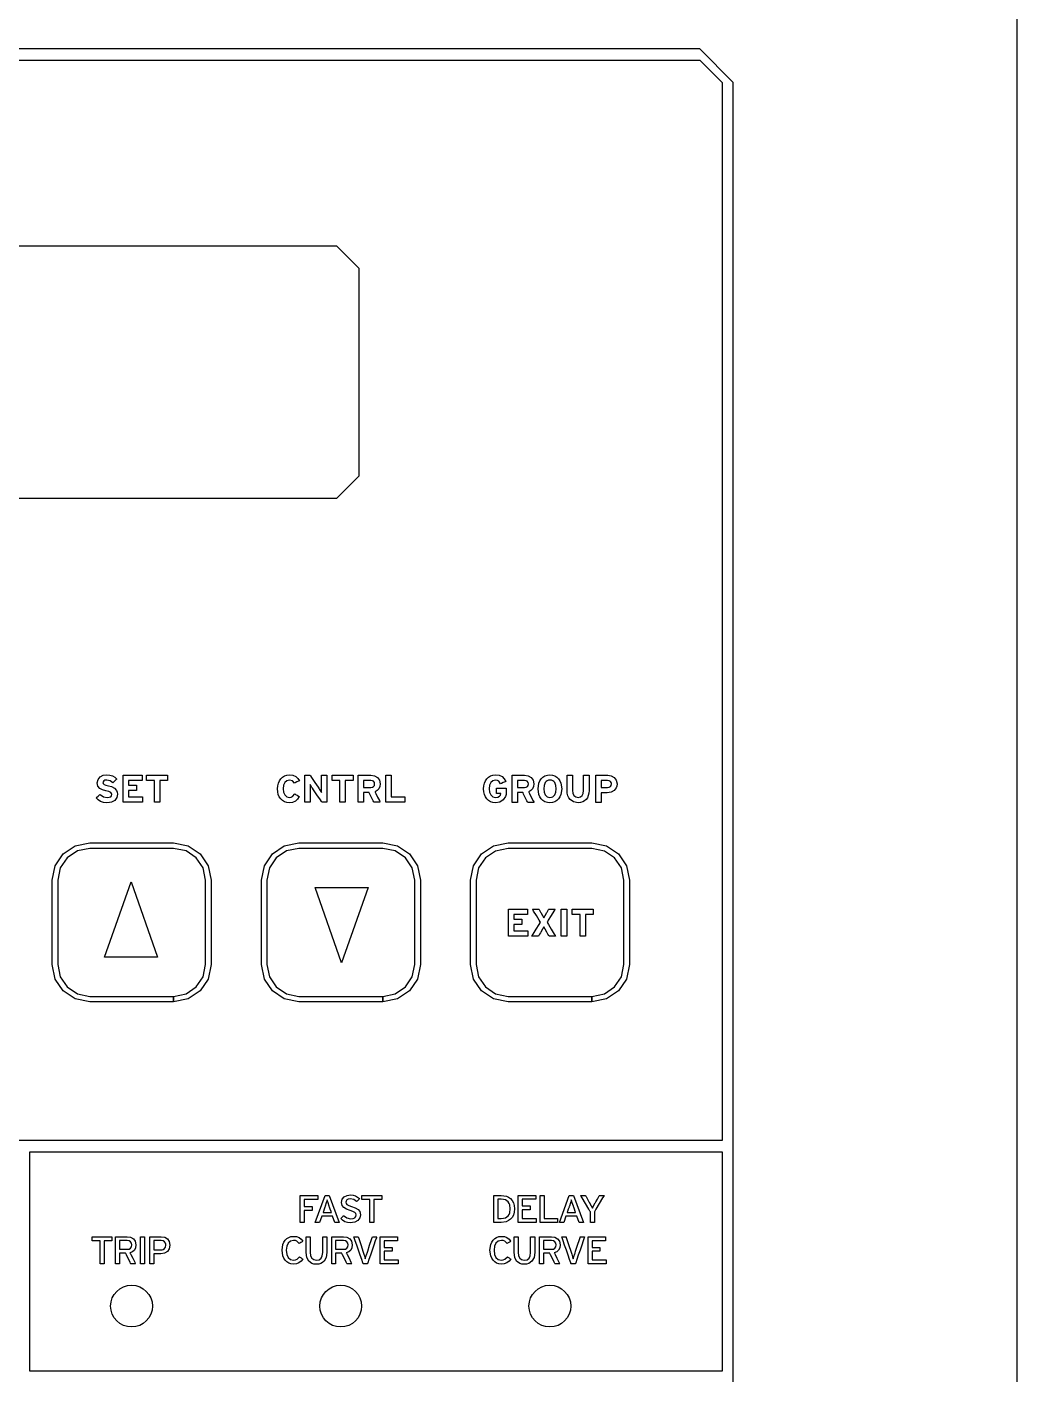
# Model space of a CAD drawing. Extents: x 0.4 to 9, y 0.3 to 17.6.
# Drawn here: x 5.424 to 8.974, y 9.744 to 14.574 of the extents above; entities that cross this region are included whole.
import ezdxf

# ---------------------------------------------------------------- set-up
doc = ezdxf.new("R2010")
doc.units = 0
doc.header["$MEASUREMENT"] = 0
doc.layers.get('0').update_dxf_attribs({"linetype": 'CONTINUOUS'})

msp = doc.modelspace()

# ---------------------------------------------------------------- linework, layer by layer
at = {"color": 7}
for points in [[(8.9742, 9.0526), (8.9742, 12.1462), (8.9742, 14.8448), (8.9742, 16.7536), (8.9742, 17.2884), (8.9742, 17.4776), (8.8494, 17.6025), (8.8494, 17.6025), (8.4905, 17.6025), (7.5442, 17.6025), (4.6728, 17.6025), (1.8014, 17.6025), (0.8552, 17.6025), (0.4962, 17.6025), (0.3713, 17.4776), (0.3713, 17.4776)], [(7.8362, 14.4957), (7.5634, 14.4957), (6.8441, 14.4957), (4.6613, 14.4957), (2.4785, 14.4957), (1.7592, 14.4957), (1.4864, 14.4957), (1.3663, 14.3756), (1.3663, 14.2489), (1.3663, 13.8906), (1.3663, 12.6119), (1.3663, 10.804), (1.3663, 8.7315)], [(7.9563, 8.7315), (7.9563, 10.804), (7.9563, 12.6119), (7.9563, 13.8906), (7.9563, 14.2489), (7.9563, 14.3756), (7.8362, 14.4957)], [(4.6613, 14.4557), (5.8271, 14.4557), (6.8441, 14.4557), (7.5634, 14.4557), (7.7649, 14.4557), (7.8362, 14.4557), (7.9163, 14.3756), (7.9163, 14.2126), (7.9163, 13.7828), (7.9163, 12.4784), (7.9163, 11.174), (7.9163, 10.7442), (7.9163, 10.5811), (7.8432, 10.5811), (7.6365, 10.5811), (6.8991, 10.5811), (5.8565, 10.5811), (4.6613, 10.5811)], [(5.3514, 13.7889), (5.9499, 13.7889), (6.3732, 13.7889), (6.4918, 13.7889), (6.5338, 13.7889), (6.6138, 13.7088), (6.6138, 13.5924), (6.6138, 13.3364), (6.6138, 13.0803), (6.6138, 12.9639), (6.5338, 12.8838), (6.4918, 12.8838), (6.3732, 12.8838), (5.9499, 12.8838), (5.3514, 12.8838)], [(5.7102, 11.7923), (5.6985, 11.7936), (5.688, 11.7971), (5.6792, 11.8026), (5.6725, 11.81), (5.6747, 11.8119), (5.6795, 11.8162), (5.6843, 11.8205), (5.6864, 11.8225), (5.6979, 11.814), (5.7114, 11.8113), (5.7189, 11.812), (5.7242, 11.8139), (5.7273, 11.8172), (5.7283, 11.8218), (5.7275, 11.826), (5.7243, 11.8293), (5.7177, 11.8322), (5.7066, 11.8351), (5.6943, 11.8386), (5.6847, 11.8439), (5.6785, 11.8521), (5.6763, 11.8642), (5.679, 11.8761), (5.6864, 11.8851), (5.6974, 11.8907), (5.7109, 11.8927), (5.7215, 11.8917), (5.7309, 11.8886), (5.739, 11.8838), (5.7463, 11.8774), (5.7441, 11.8753), (5.7393, 11.8705), (5.7344, 11.8657), (5.7322, 11.8635), (5.7223, 11.871), (5.7102, 11.8737), (5.7036, 11.873), (5.6993, 11.871), (5.6963, 11.8649), (5.6972, 11.861), (5.7003, 11.8581), (5.7064, 11.8557), (5.7159, 11.8534), (5.7275, 11.8501), (5.7379, 11.8449), (5.7454, 11.8364), (5.7476, 11.8305), (5.7483, 11.8232), (5.7461, 11.8106), (5.7392, 11.8009), (5.7274, 11.7946), (5.7195, 11.7929), (5.7102, 11.7923)], [(6.3828, 11.8629), (6.3759, 11.8705), (6.3651, 11.8734), (6.3554, 11.8711), (6.3481, 11.8647), (6.3436, 11.8549), (6.3421, 11.8425), (6.3436, 11.8303), (6.3481, 11.8205), (6.3554, 11.814), (6.3651, 11.8117), (6.3711, 11.8124), (6.376, 11.8146), (6.3841, 11.8239), (6.3867, 11.8224), (6.3923, 11.8191), (6.398, 11.8159), (6.4006, 11.8144), (6.3946, 11.8051), (6.3867, 11.7981), (6.3767, 11.7938), (6.3646, 11.7923), (6.3555, 11.7932), (6.3473, 11.7958), (6.34, 11.8001), (6.3339, 11.8059), (6.3289, 11.8131), (6.3253, 11.8217), (6.323, 11.8315), (6.3222, 11.8425), (6.323, 11.8531), (6.3254, 11.8628), (6.3291, 11.8714), (6.3342, 11.8787), (6.3405, 11.8846), (6.3478, 11.889), (6.3561, 11.8918), (6.3653, 11.8927), (6.3777, 11.8911), (6.3877, 11.8866), (6.3953, 11.8797), (6.4009, 11.871), (6.3981, 11.8697), (6.3918, 11.8669), (6.3856, 11.8641), (6.3828, 11.8629)], [(6.4818, 11.794), (6.4802, 11.7963), (6.4762, 11.8023), (6.4639, 11.8205), (6.4516, 11.8387), (6.4475, 11.8447), (6.446, 11.8469), (6.4392, 11.8578), (6.4393, 11.8538), (6.4394, 11.848), (6.4395, 11.8368), (6.4395, 11.8349), (6.4395, 11.8301), (6.4395, 11.8154), (6.4395, 11.8007), (6.4395, 11.7959), (6.4395, 11.794), (6.4366, 11.794), (6.43, 11.794), (6.4234, 11.794), (6.4204, 11.794), (6.4204, 11.7951), (6.4204, 11.7982), (6.4204, 11.8092), (6.4204, 11.8247), (6.4204, 11.8425), (6.4204, 11.8603), (6.4204, 11.8759), (6.4204, 11.8868), (6.4204, 11.8899), (6.4204, 11.891), (6.4233, 11.891), (6.4296, 11.891), (6.436, 11.891), (6.4389, 11.891), (6.4403, 11.8888), (6.4442, 11.883), (6.4561, 11.8654), (6.4679, 11.8478), (6.4718, 11.842), (6.4733, 11.8398), (6.4802, 11.8286), (6.4802, 11.8328), (6.4801, 11.8387), (6.4799, 11.85), (6.4799, 11.8517), (6.4799, 11.8564), (6.4799, 11.8705), (6.4799, 11.8846), (6.4799, 11.8892), (6.4799, 11.891), (6.4829, 11.891), (6.4895, 11.891), (6.4961, 11.891), (6.4991, 11.891), (6.4991, 11.8899), (6.4991, 11.8868), (6.4991, 11.8759), (6.4991, 11.8603), (6.4991, 11.8425), (6.4991, 11.8247), (6.4991, 11.8092), (6.4991, 11.7982), (6.4991, 11.7951), (6.4991, 11.794), (6.4964, 11.794), (6.4904, 11.794), (6.4845, 11.794), (6.4818, 11.794)], [(6.6683, 11.794), (6.6675, 11.7955), (6.6655, 11.7995), (6.6595, 11.8115), (6.6535, 11.8235), (6.6515, 11.8275), (6.6508, 11.829), (6.6478, 11.829), (6.641, 11.829), (6.6343, 11.829), (6.6313, 11.829), (6.6313, 11.8275), (6.6313, 11.8235), (6.6313, 11.8115), (6.6313, 11.7995), (6.6313, 11.7955), (6.6313, 11.794), (6.6283, 11.794), (6.6216, 11.794), (6.6148, 11.794), (6.6118, 11.794), (6.6118, 11.7951), (6.6118, 11.7982), (6.6118, 11.8092), (6.6118, 11.8247), (6.6118, 11.8425), (6.6118, 11.8603), (6.6118, 11.8759), (6.6118, 11.8868), (6.6118, 11.8899), (6.6118, 11.891), (6.6137, 11.891), (6.6189, 11.891), (6.6344, 11.891), (6.65, 11.891), (6.6551, 11.891), (6.6571, 11.891), (6.67, 11.8891), (6.6807, 11.8833), (6.688, 11.8737), (6.6906, 11.8601), (6.6895, 11.8502), (6.686, 11.8422), (6.6801, 11.8361), (6.672, 11.8317), (6.6728, 11.83), (6.6749, 11.8258), (6.6813, 11.8128), (6.6877, 11.7999), (6.6898, 11.7956), (6.6906, 11.794), (6.6871, 11.794), (6.6795, 11.794), (6.6718, 11.794), (6.6683, 11.794)], [(7.1035, 11.7923), (7.0944, 11.7932), (7.0861, 11.7958), (7.0789, 11.8001), (7.0727, 11.8059), (7.0678, 11.8131), (7.0641, 11.8217), (7.0619, 11.8315), (7.0611, 11.8425), (7.0619, 11.8531), (7.0642, 11.8628), (7.068, 11.8714), (7.0731, 11.8787), (7.0794, 11.8846), (7.0867, 11.889), (7.095, 11.8918), (7.1042, 11.8927), (7.1174, 11.891), (7.1276, 11.8861), (7.1353, 11.8784), (7.1409, 11.8683), (7.1381, 11.8671), (7.1317, 11.8644), (7.1254, 11.8617), (7.1225, 11.8605), (7.1158, 11.8697), (7.1108, 11.8724), (7.104, 11.8734), (7.0943, 11.8711), (7.0871, 11.8647), (7.0826, 11.8549), (7.0811, 11.8425), (7.0826, 11.8301), (7.0871, 11.8202), (7.0943, 11.8137), (7.104, 11.8113), (7.1125, 11.8124), (7.1181, 11.8154), (7.1215, 11.82), (7.1231, 11.8259), (7.1207, 11.8259), (7.1154, 11.8259), (7.1101, 11.8259), (7.1077, 11.8259), (7.1077, 11.8288), (7.1077, 11.8351), (7.1077, 11.8414), (7.1077, 11.8442), (7.1092, 11.8442), (7.1131, 11.8442), (7.1251, 11.8442), (7.137, 11.8442), (7.141, 11.8442), (7.1425, 11.8442), (7.1425, 11.8422), (7.1425, 11.8378), (7.1425, 11.8333), (7.1425, 11.8313), (7.1417, 11.8225), (7.1395, 11.8148), (7.1314, 11.8025), (7.1191, 11.7949), (7.1035, 11.7923)], [(7.2194, 11.7937), (7.2187, 11.7952), (7.2167, 11.7992), (7.2108, 11.8113), (7.2049, 11.8234), (7.2029, 11.8274), (7.2021, 11.829), (7.1991, 11.829), (7.1923, 11.829), (7.1856, 11.829), (7.1825, 11.829), (7.1825, 11.8274), (7.1825, 11.8234), (7.1825, 11.8113), (7.1825, 11.7992), (7.1825, 11.7952), (7.1825, 11.7937), (7.1795, 11.7937), (7.1728, 11.7937), (7.1662, 11.7937), (7.1632, 11.7937), (7.1632, 11.7948), (7.1632, 11.7979), (7.1632, 11.8089), (7.1632, 11.8245), (7.1632, 11.8423), (7.1632, 11.8602), (7.1632, 11.8758), (7.1632, 11.8868), (7.1632, 11.8899), (7.1632, 11.891), (7.1651, 11.891), (7.1702, 11.891), (7.1858, 11.891), (7.2013, 11.891), (7.2065, 11.891), (7.2084, 11.891), (7.2214, 11.8891), (7.232, 11.8833), (7.2392, 11.8737), (7.2418, 11.8601), (7.2406, 11.8502), (7.2371, 11.8422), (7.2313, 11.8361), (7.2232, 11.8317), (7.224, 11.83), (7.2261, 11.8257), (7.2325, 11.8127), (7.2389, 11.7996), (7.241, 11.7953), (7.2418, 11.7937), (7.2383, 11.7937), (7.2306, 11.7937), (7.2229, 11.7937), (7.2194, 11.7937)], [(7.2993, 11.7923), (7.2899, 11.7933), (7.2815, 11.796), (7.2743, 11.8004), (7.2683, 11.8064), (7.2635, 11.8137), (7.26, 11.8222), (7.2571, 11.8425), (7.26, 11.8628), (7.2635, 11.8714), (7.2683, 11.8787), (7.2743, 11.8846), (7.2815, 11.889), (7.2899, 11.8918), (7.2993, 11.8927), (7.3088, 11.8918), (7.3171, 11.889), (7.3244, 11.8846), (7.3304, 11.8787), (7.3352, 11.8714), (7.3387, 11.8628), (7.3415, 11.8425), (7.3387, 11.8222), (7.3352, 11.8137), (7.3304, 11.8064), (7.3244, 11.8004), (7.3171, 11.796), (7.3088, 11.7933), (7.2993, 11.7923)], [(7.4, 11.7923), (7.384, 11.7953), (7.3716, 11.8038), (7.3669, 11.8101), (7.3635, 11.8177), (7.3614, 11.8264), (7.3607, 11.8364), (7.3607, 11.8388), (7.3607, 11.8449), (7.3607, 11.8637), (7.3607, 11.8825), (7.3607, 11.8887), (7.3607, 11.891), (7.3637, 11.891), (7.3704, 11.891), (7.3771, 11.891), (7.3802, 11.891), (7.3802, 11.8887), (7.3802, 11.8825), (7.3802, 11.8639), (7.3802, 11.8452), (7.3802, 11.8391), (7.3802, 11.8368), (7.3815, 11.8262), (7.3854, 11.8182), (7.3917, 11.8131), (7.4, 11.8113), (7.4084, 11.813), (7.4146, 11.818), (7.4186, 11.8259), (7.42, 11.8364), (7.42, 11.8388), (7.42, 11.8449), (7.42, 11.8637), (7.42, 11.8825), (7.42, 11.8887), (7.42, 11.891), (7.4231, 11.891), (7.4298, 11.891), (7.4365, 11.891), (7.4395, 11.891), (7.4395, 11.8887), (7.4395, 11.8825), (7.4395, 11.8639), (7.4395, 11.8452), (7.4395, 11.8391), (7.4395, 11.8368), (7.4388, 11.8268), (7.4368, 11.8179), (7.4335, 11.8103), (7.429, 11.804), (7.4234, 11.799), (7.4166, 11.7953), (7.4088, 11.7931), (7.4, 11.7923)], [(7.5046, 11.8283), (7.5013, 11.8283), (7.4939, 11.8283), (7.4866, 11.8283), (7.4832, 11.8283), (7.4832, 11.8268), (7.4832, 11.8229), (7.4832, 11.811), (7.4832, 11.7991), (7.4832, 11.7952), (7.4832, 11.7937), (7.4802, 11.7937), (7.4735, 11.7937), (7.4668, 11.7937), (7.4638, 11.7937), (7.4638, 11.7948), (7.4638, 11.7979), (7.4638, 11.8089), (7.4638, 11.8245), (7.4638, 11.8423), (7.4638, 11.8602), (7.4638, 11.8758), (7.4638, 11.8868), (7.4638, 11.8899), (7.4638, 11.891), (7.4656, 11.891), (7.4704, 11.891), (7.485, 11.891), (7.4997, 11.891), (7.5045, 11.891), (7.5063, 11.891), (7.5193, 11.8891), (7.5299, 11.8833), (7.5371, 11.8737), (7.5397, 11.8601), (7.539, 11.8524), (7.5371, 11.8457), (7.5297, 11.8358), (7.5186, 11.8301), (7.5046, 11.8283)], [(6.6567, 11.872), (6.6556, 11.872), (6.6528, 11.872), (6.644, 11.872), (6.6353, 11.872), (6.6324, 11.872), (6.6313, 11.872), (6.6313, 11.871), (6.6313, 11.8681), (6.6313, 11.8596), (6.6313, 11.8511), (6.6313, 11.8483), (6.6313, 11.8473), (6.6324, 11.8473), (6.6353, 11.8473), (6.644, 11.8473), (6.6528, 11.8473), (6.6556, 11.8473), (6.6567, 11.8473), (6.6627, 11.848), (6.6671, 11.8504), (6.6697, 11.8543), (6.6706, 11.8598), (6.6697, 11.8654), (6.6669, 11.8692), (6.6626, 11.8713), (6.6567, 11.872)], [(7.2079, 11.872), (7.2068, 11.872), (7.2039, 11.872), (7.1952, 11.872), (7.1865, 11.872), (7.1836, 11.872), (7.1825, 11.872), (7.1825, 11.871), (7.1825, 11.8681), (7.1825, 11.8596), (7.1825, 11.8511), (7.1825, 11.8483), (7.1825, 11.8473), (7.1836, 11.8473), (7.1865, 11.8473), (7.1952, 11.8473), (7.2039, 11.8473), (7.2068, 11.8473), (7.2079, 11.8473), (7.2139, 11.848), (7.2182, 11.8504), (7.2209, 11.8543), (7.2218, 11.8598), (7.2209, 11.8654), (7.2181, 11.8692), (7.2137, 11.8713), (7.2079, 11.872)], [(7.2993, 11.8734), (7.2939, 11.8728), (7.2892, 11.871), (7.2854, 11.8682), (7.2823, 11.8644), (7.2784, 11.8546), (7.2771, 11.8425), (7.2784, 11.8304), (7.2823, 11.8206), (7.2854, 11.8169), (7.2892, 11.814), (7.2939, 11.8123), (7.2993, 11.8117), (7.3048, 11.8123), (7.3094, 11.814), (7.3133, 11.8169), (7.3163, 11.8206), (7.3203, 11.8304), (7.3215, 11.8425), (7.3203, 11.8546), (7.3163, 11.8644), (7.3133, 11.8682), (7.3094, 11.871), (7.3048, 11.8728), (7.2993, 11.8734)], [(7.5056, 11.872), (7.5047, 11.872), (7.5021, 11.872), (7.4944, 11.872), (7.4867, 11.872), (7.4842, 11.872), (7.4832, 11.872), (7.4832, 11.871), (7.4832, 11.8681), (7.4832, 11.8596), (7.4832, 11.8511), (7.4832, 11.8483), (7.4832, 11.8473), (7.4842, 11.8473), (7.4868, 11.8473), (7.4945, 11.8473), (7.5023, 11.8473), (7.5048, 11.8473), (7.5058, 11.8473), (7.5118, 11.848), (7.5162, 11.8504), (7.5188, 11.8543), (7.5197, 11.8598), (7.5195, 11.8628), (7.5187, 11.8653), (7.5159, 11.8691), (7.5115, 11.8713), (7.5056, 11.872)], [(5.6493, 11.0782), (5.5968, 11.0889), (5.554, 11.1176), (5.5252, 11.1602), (5.5145, 11.2125), (5.5145, 11.2125), (5.5145, 11.2255), (5.5145, 11.2597), (5.5145, 11.3634), (5.5145, 11.4671), (5.5145, 11.5013), (5.5145, 11.5143), (5.5252, 11.5665), (5.554, 11.6091), (5.5968, 11.6379), (5.6493, 11.6486), (5.6493, 11.6486), (5.6622, 11.6486), (5.6963, 11.6486), (5.7996, 11.6486), (5.9029, 11.6486), (5.937, 11.6486), (5.9499, 11.6486), (6.0023, 11.6379), (6.0452, 11.6091), (6.074, 11.5665), (6.0847, 11.5143), (6.0847, 11.5143), (6.0847, 11.5013), (6.0847, 11.4671), (6.0847, 11.3634), (6.0847, 11.2597), (6.0847, 11.2255), (6.0847, 11.2125), (6.074, 11.1602), (6.0452, 11.1176), (6.0023, 11.0889), (5.9499, 11.0782), (5.9499, 11.0782), (5.9499, 11.0884), (5.9499, 11.0982), (5.9946, 11.1072), (6.0311, 11.1317), (6.0556, 11.168), (6.0645, 11.2125), (6.0645, 11.2125), (6.0645, 11.2255), (6.0645, 11.2597), (6.0645, 11.3634), (6.0645, 11.4671), (6.0645, 11.5013), (6.0645, 11.5143), (6.0556, 11.5587), (6.0311, 11.5951), (5.9946, 11.6196), (5.9499, 11.6286), (5.9499, 11.6286), (5.937, 11.6286), (5.9029, 11.6286), (5.7996, 11.6286), (5.6963, 11.6286), (5.6622, 11.6286), (5.6493, 11.6286), (5.6046, 11.6196), (5.5681, 11.5951), (5.5435, 11.5587), (5.5345, 11.5143), (5.5345, 11.5143), (5.5345, 11.5013), (5.5345, 11.4671), (5.5345, 11.3634), (5.5345, 11.2597), (5.5345, 11.2255), (5.5345, 11.2125), (5.5435, 11.168), (5.5681, 11.1317), (5.6046, 11.1072), (5.6493, 11.0982), (5.6493, 11.0982), (5.6622, 11.0982), (5.6963, 11.0982), (5.7996, 11.0982), (5.9029, 11.0982), (5.937, 11.0982), (5.9499, 11.0982), (5.9499, 11.0884), (5.9499, 11.0782), (5.937, 11.0782), (5.9029, 11.0782), (5.7996, 11.0782), (5.6963, 11.0782), (5.6622, 11.0782), (5.6493, 11.0782), (5.6493, 11.0782)], [(6.3992, 11.0782), (6.3468, 11.0889), (6.304, 11.1176), (6.2752, 11.1602), (6.2646, 11.2125), (6.2646, 11.2125), (6.2646, 11.2255), (6.2646, 11.2597), (6.2646, 11.3634), (6.2646, 11.4671), (6.2646, 11.5013), (6.2646, 11.5143), (6.2752, 11.5665), (6.304, 11.6091), (6.3468, 11.6379), (6.3992, 11.6486), (6.3992, 11.6486), (6.4121, 11.6486), (6.4462, 11.6486), (6.5496, 11.6486), (6.653, 11.6486), (6.687, 11.6486), (6.7, 11.6486), (6.7524, 11.6379), (6.7951, 11.6091), (6.8239, 11.5665), (6.8346, 11.5143), (6.8346, 11.5143), (6.8346, 11.5013), (6.8346, 11.4671), (6.8346, 11.3634), (6.8346, 11.2597), (6.8346, 11.2255), (6.8346, 11.2125), (6.8239, 11.1602), (6.7951, 11.1176), (6.7524, 11.0889), (6.7, 11.0782), (6.7, 11.0782), (6.7, 11.0884), (6.7, 11.0982), (6.7447, 11.1072), (6.7811, 11.1317), (6.8056, 11.168), (6.8146, 11.2125), (6.8146, 11.2125), (6.8146, 11.2255), (6.8146, 11.2597), (6.8146, 11.3634), (6.8146, 11.4671), (6.8146, 11.5013), (6.8146, 11.5143), (6.8056, 11.5587), (6.7811, 11.5951), (6.7447, 11.6196), (6.7, 11.6286), (6.7, 11.6286), (6.687, 11.6286), (6.653, 11.6286), (6.5496, 11.6286), (6.4462, 11.6286), (6.4121, 11.6286), (6.3992, 11.6286), (6.3545, 11.6196), (6.3181, 11.5951), (6.2936, 11.5587), (6.2846, 11.5143), (6.2846, 11.5143), (6.2846, 11.5013), (6.2846, 11.4671), (6.2846, 11.3634), (6.2846, 11.2597), (6.2846, 11.2255), (6.2846, 11.2125), (6.2936, 11.168), (6.3181, 11.1317), (6.3545, 11.1072), (6.3992, 11.0982), (6.3992, 11.0982), (6.4121, 11.0982), (6.4462, 11.0982), (6.5496, 11.0982), (6.653, 11.0982), (6.687, 11.0982), (6.7, 11.0982), (6.7, 11.0884), (6.7, 11.0782), (6.687, 11.0782), (6.653, 11.0782), (6.5496, 11.0782), (6.4462, 11.0782), (6.4121, 11.0782), (6.3992, 11.0782), (6.3992, 11.0782)], [(7.1493, 11.0782), (7.0968, 11.0889), (7.0541, 11.1176), (7.0253, 11.1602), (7.0146, 11.2125), (7.0146, 11.2125), (7.0146, 11.2255), (7.0146, 11.2597), (7.0146, 11.3634), (7.0146, 11.4671), (7.0146, 11.5013), (7.0146, 11.5143), (7.0253, 11.5665), (7.0541, 11.6091), (7.0968, 11.6377), (7.1493, 11.6482), (7.1493, 11.6482), (7.1622, 11.6482), (7.1962, 11.6482), (7.2996, 11.6482), (7.403, 11.6482), (7.4371, 11.6482), (7.45, 11.6482), (7.5024, 11.6377), (7.5452, 11.6091), (7.574, 11.5665), (7.5846, 11.5143), (7.5846, 11.5143), (7.5846, 11.5013), (7.5846, 11.4671), (7.5846, 11.3634), (7.5846, 11.2597), (7.5846, 11.2255), (7.5846, 11.2125), (7.574, 11.1602), (7.5452, 11.1176), (7.5024, 11.0889), (7.45, 11.0782), (7.45, 11.0782), (7.45, 11.0884), (7.45, 11.0982), (7.4947, 11.1072), (7.5311, 11.1317), (7.5556, 11.168), (7.5646, 11.2125), (7.5646, 11.2125), (7.5646, 11.2255), (7.5646, 11.2597), (7.5646, 11.3634), (7.5646, 11.4671), (7.5646, 11.5013), (7.5646, 11.5143), (7.5556, 11.5587), (7.5311, 11.5949), (7.4947, 11.6193), (7.45, 11.6282), (7.45, 11.6282), (7.4371, 11.6282), (7.403, 11.6282), (7.2996, 11.6282), (7.1962, 11.6282), (7.1622, 11.6282), (7.1493, 11.6282), (7.1045, 11.6193), (7.0681, 11.5949), (7.0436, 11.5587), (7.0346, 11.5143), (7.0346, 11.5143), (7.0346, 11.5013), (7.0346, 11.4671), (7.0346, 11.3634), (7.0346, 11.2597), (7.0346, 11.2255), (7.0346, 11.2125), (7.0436, 11.168), (7.0681, 11.1317), (7.1045, 11.1072), (7.1493, 11.0982), (7.1493, 11.0982), (7.1622, 11.0982), (7.1962, 11.0982), (7.2996, 11.0982), (7.403, 11.0982), (7.4371, 11.0982), (7.45, 11.0982), (7.45, 11.0884), (7.45, 11.0782), (7.4371, 11.0782), (7.403, 11.0782), (7.2996, 11.0782), (7.1962, 11.0782), (7.1622, 11.0782), (7.1493, 11.0782), (7.1493, 11.0782)], [(7.2966, 11.3139), (7.2952, 11.3162), (7.2922, 11.3212), (7.2891, 11.3262), (7.2878, 11.3285), (7.2819, 11.339), (7.2773, 11.3475), (7.2727, 11.339), (7.2667, 11.3285), (7.2654, 11.3262), (7.2623, 11.3212), (7.2593, 11.3162), (7.2579, 11.3139), (7.2543, 11.3139), (7.2463, 11.3139), (7.2383, 11.3139), (7.2347, 11.3139), (7.236, 11.316), (7.2395, 11.3217), (7.2501, 11.3388), (7.2607, 11.3559), (7.2642, 11.3616), (7.2656, 11.3637), (7.2643, 11.3658), (7.261, 11.3711), (7.2509, 11.3875), (7.2408, 11.4038), (7.2375, 11.4092), (7.2362, 11.4112), (7.2398, 11.4112), (7.2478, 11.4112), (7.2557, 11.4112), (7.2593, 11.4112), (7.2604, 11.4092), (7.263, 11.4049), (7.2656, 11.4006), (7.2667, 11.3987), (7.2726, 11.3881), (7.2773, 11.3797), (7.2819, 11.3881), (7.2878, 11.3987), (7.2889, 11.4006), (7.2915, 11.4049), (7.2941, 11.4092), (7.2952, 11.4112), (7.2988, 11.4112), (7.3068, 11.4112), (7.3147, 11.4112), (7.3183, 11.4112), (7.317, 11.4092), (7.3137, 11.4038), (7.3035, 11.3875), (7.2934, 11.3711), (7.2901, 11.3658), (7.2888, 11.3637), (7.2901, 11.3616), (7.2936, 11.3559), (7.3042, 11.3388), (7.3148, 11.3217), (7.3183, 11.316), (7.3196, 11.3139), (7.316, 11.3139), (7.3081, 11.3139), (7.3002, 11.3139), (7.2966, 11.3139)], [(6.5835, 10.2858), (6.5732, 10.2869), (6.5639, 10.2901), (6.5557, 10.2951), (6.5489, 10.3017), (6.5505, 10.3033), (6.5541, 10.3068), (6.5576, 10.3103), (6.5592, 10.3119), (6.5709, 10.3035), (6.5845, 10.3004), (6.5934, 10.3012), (6.5997, 10.3039), (6.6034, 10.3082), (6.6047, 10.3143), (6.6035, 10.3193), (6.5998, 10.3234), (6.593, 10.327), (6.5828, 10.3305), (6.5693, 10.3351), (6.5598, 10.3406), (6.5542, 10.3481), (6.5523, 10.359), (6.5548, 10.3704), (6.5616, 10.3789), (6.5718, 10.3843), (6.5843, 10.3861), (6.5937, 10.3853), (6.602, 10.3827), (6.6162, 10.3729), (6.6146, 10.3713), (6.611, 10.3677), (6.6075, 10.3641), (6.6059, 10.3624), (6.5959, 10.3696), (6.5833, 10.3719), (6.576, 10.3709), (6.5709, 10.3682), (6.568, 10.3643), (6.567, 10.3597), (6.568, 10.3552), (6.5713, 10.3515), (6.5778, 10.3482), (6.5882, 10.3448), (6.6012, 10.34), (6.611, 10.3342), (6.6173, 10.3263), (6.6194, 10.3153), (6.6173, 10.3034), (6.6107, 10.294), (6.5995, 10.288), (6.5835, 10.2858)], [(6.5077, 10.3458), (6.5036, 10.3581), (6.5016, 10.364), (6.5004, 10.3682), (6.4992, 10.364), (6.4974, 10.3581), (6.4933, 10.3458), (6.493, 10.3448), (6.4921, 10.3423), (6.4894, 10.3346), (6.4867, 10.3269), (6.4858, 10.3244), (6.4855, 10.3234), (6.4868, 10.3234), (6.4902, 10.3234), (6.5005, 10.3234), (6.5108, 10.3234), (6.5142, 10.3234), (6.5155, 10.3234), (6.5152, 10.3244), (6.5143, 10.3269), (6.5116, 10.3346), (6.5089, 10.3423), (6.508, 10.3448), (6.5077, 10.3458)], [(7.1247, 10.2875), (7.1235, 10.2875), (7.1205, 10.2875), (7.1114, 10.2875), (7.1022, 10.2875), (7.0992, 10.2875), (7.098, 10.2875), (7.098, 10.2886), (7.098, 10.2916), (7.098, 10.3026), (7.098, 10.3182), (7.098, 10.336), (7.098, 10.3538), (7.098, 10.3693), (7.098, 10.3803), (7.098, 10.3834), (7.098, 10.3845), (7.0992, 10.3845), (7.1022, 10.3845), (7.1114, 10.3845), (7.1205, 10.3845), (7.1235, 10.3845), (7.1247, 10.3845), (7.1431, 10.3817), (7.1511, 10.3781), (7.1581, 10.3731), (7.1639, 10.3664), (7.1683, 10.358), (7.171, 10.3479), (7.172, 10.336), (7.171, 10.324), (7.1682, 10.3139), (7.1637, 10.3056), (7.1579, 10.2989), (7.1508, 10.2938), (7.1428, 10.2902), (7.1247, 10.2875)], [(7.1247, 10.3706), (7.1228, 10.3706), (7.1186, 10.3706), (7.1145, 10.3706), (7.1126, 10.3706), (7.1126, 10.3698), (7.1126, 10.3676), (7.1126, 10.3598), (7.1126, 10.3488), (7.1126, 10.3361), (7.1126, 10.3235), (7.1126, 10.3125), (7.1126, 10.3047), (7.1126, 10.3025), (7.1126, 10.3017), (7.1145, 10.3017), (7.1186, 10.3017), (7.1228, 10.3017), (7.1247, 10.3017), (7.1327, 10.3024), (7.1395, 10.3042), (7.145, 10.3072), (7.1495, 10.3112), (7.1529, 10.3162), (7.1552, 10.322), (7.1571, 10.336), (7.1552, 10.35), (7.1529, 10.3558), (7.1495, 10.3609), (7.145, 10.365), (7.1395, 10.368), (7.1327, 10.3699), (7.1247, 10.3706)], [(7.3834, 10.3458), (7.3792, 10.3581), (7.3773, 10.364), (7.3759, 10.3682), (7.3748, 10.364), (7.373, 10.3581), (7.369, 10.3458), (7.3686, 10.3448), (7.3678, 10.3423), (7.3651, 10.3346), (7.3624, 10.3269), (7.3615, 10.3244), (7.3612, 10.3234), (7.3625, 10.3234), (7.3659, 10.3234), (7.3762, 10.3234), (7.3865, 10.3234), (7.3899, 10.3234), (7.3912, 10.3234), (7.3909, 10.3244), (7.39, 10.3269), (7.3873, 10.3346), (7.3846, 10.3423), (7.3837, 10.3448), (7.3834, 10.3458)], [(7.4588, 10.3258), (7.4588, 10.3241), (7.4588, 10.3198), (7.4588, 10.3066), (7.4588, 10.2935), (7.4588, 10.2891), (7.4588, 10.2875), (7.4566, 10.2875), (7.4515, 10.2875), (7.4465, 10.2875), (7.4443, 10.2875), (7.4443, 10.2891), (7.4443, 10.2935), (7.4443, 10.3066), (7.4443, 10.3198), (7.4443, 10.3241), (7.4443, 10.3258), (7.4428, 10.3283), (7.4388, 10.335), (7.4268, 10.3551), (7.4148, 10.3753), (7.4108, 10.3819), (7.4093, 10.3845), (7.412, 10.3845), (7.4179, 10.3845), (7.4238, 10.3845), (7.4265, 10.3845), (7.4271, 10.3833), (7.4288, 10.3803), (7.434, 10.3711), (7.4392, 10.3619), (7.4409, 10.3588), (7.4415, 10.3577), (7.4472, 10.3473), (7.4515, 10.3387), (7.4559, 10.3472), (7.4615, 10.3577), (7.4622, 10.3588), (7.4639, 10.3619), (7.4692, 10.3711), (7.4744, 10.3803), (7.4762, 10.3833), (7.4768, 10.3845), (7.4794, 10.3845), (7.4852, 10.3845), (7.491, 10.3845), (7.4936, 10.3845), (7.4921, 10.3819), (7.4882, 10.3753), (7.4762, 10.3551), (7.4643, 10.335), (7.4603, 10.3283), (7.4588, 10.3258)], [(5.7934, 10.1786), (5.7943, 10.1769), (5.7965, 10.1724), (5.8033, 10.1588), (5.8102, 10.1452), (5.8124, 10.1407), (5.8133, 10.139), (5.8106, 10.139), (5.8049, 10.139), (5.7991, 10.139), (5.7965, 10.139), (5.7957, 10.1406), (5.7935, 10.145), (5.7869, 10.1583), (5.7803, 10.1716), (5.7781, 10.176), (5.7773, 10.1776), (5.7739, 10.1776), (5.7663, 10.1776), (5.7587, 10.1776), (5.7553, 10.1776), (5.7553, 10.176), (5.7553, 10.1716), (5.7553, 10.1583), (5.7553, 10.145), (5.7553, 10.1406), (5.7553, 10.139), (5.7531, 10.139), (5.7482, 10.139), (5.7433, 10.139), (5.741, 10.139), (5.741, 10.14), (5.741, 10.1431), (5.741, 10.1542), (5.741, 10.1697), (5.741, 10.1876), (5.741, 10.2055), (5.741, 10.2211), (5.741, 10.2321), (5.741, 10.2352), (5.741, 10.2363), (5.7429, 10.2363), (5.7477, 10.2363), (5.7623, 10.2363), (5.7769, 10.2363), (5.7818, 10.2363), (5.7836, 10.2363), (5.7956, 10.2345), (5.8055, 10.2292), (5.8123, 10.2201), (5.8148, 10.2071), (5.8133, 10.1967), (5.8091, 10.1884), (5.8023, 10.1824), (5.7934, 10.1786)], [(5.7836, 10.2224), (5.7824, 10.2224), (5.7792, 10.2224), (5.7694, 10.2224), (5.7597, 10.2224), (5.7565, 10.2224), (5.7553, 10.2224), (5.7553, 10.221), (5.7553, 10.2175), (5.7553, 10.2068), (5.7553, 10.1961), (5.7553, 10.1925), (5.7553, 10.1912), (5.7565, 10.1912), (5.7597, 10.1912), (5.7694, 10.1912), (5.7792, 10.1912), (5.7824, 10.1912), (5.7836, 10.1912), (5.7903, 10.1921), (5.7956, 10.195), (5.799, 10.1999), (5.8002, 10.2068), (5.799, 10.2135), (5.7956, 10.2184), (5.7903, 10.2214), (5.7836, 10.2224)], [(5.9045, 10.1752), (5.9034, 10.1752), (5.9005, 10.1752), (5.8918, 10.1752), (5.883, 10.1752), (5.8801, 10.1752), (5.879, 10.1752), (5.879, 10.1737), (5.879, 10.1696), (5.879, 10.1571), (5.879, 10.1446), (5.879, 10.1405), (5.879, 10.139), (5.8768, 10.139), (5.8719, 10.139), (5.867, 10.139), (5.8648, 10.139), (5.8648, 10.14), (5.8648, 10.1431), (5.8648, 10.1542), (5.8648, 10.1697), (5.8648, 10.1876), (5.8648, 10.2055), (5.8648, 10.2211), (5.8648, 10.2321), (5.8648, 10.2352), (5.8648, 10.2363), (5.8665, 10.2363), (5.8712, 10.2363), (5.8851, 10.2363), (5.8991, 10.2363), (5.9037, 10.2363), (5.9055, 10.2363), (5.9179, 10.2344), (5.9278, 10.2286), (5.9343, 10.2191), (5.9367, 10.2058), (5.9343, 10.1925), (5.9276, 10.183), (5.9174, 10.1772), (5.9045, 10.1752)], [(5.9052, 10.2224), (5.904, 10.2224), (5.9011, 10.2224), (5.8921, 10.2224), (5.8831, 10.2224), (5.8802, 10.2224), (5.879, 10.2224), (5.879, 10.2209), (5.879, 10.2172), (5.879, 10.2119), (5.879, 10.2058), (5.879, 10.1997), (5.879, 10.1943), (5.879, 10.1906), (5.879, 10.1891), (5.8802, 10.1891), (5.8831, 10.1891), (5.8921, 10.1891), (5.9011, 10.1891), (5.904, 10.1891), (5.9052, 10.1891), (5.9091, 10.1894), (5.9125, 10.1903), (5.9177, 10.1936), (5.9207, 10.1989), (5.9218, 10.2058), (5.9215, 10.2096), (5.9206, 10.2129), (5.9173, 10.2181), (5.912, 10.2213), (5.9052, 10.2224)], [(6.3797, 10.1376), (6.3707, 10.1385), (6.3627, 10.1413), (6.3557, 10.1457), (6.3498, 10.1516), (6.345, 10.1589), (6.3416, 10.1675), (6.3387, 10.1878), (6.3416, 10.2079), (6.345, 10.2164), (6.3498, 10.2236), (6.3557, 10.2295), (6.3627, 10.2339), (6.3707, 10.2367), (6.3797, 10.2376), (6.3906, 10.2365), (6.3996, 10.2331), (6.407, 10.2275), (6.4128, 10.2197), (6.4107, 10.2184), (6.4063, 10.2156), (6.4019, 10.2128), (6.3999, 10.2115), (6.3916, 10.2202), (6.3864, 10.2223), (6.3797, 10.223), (6.3685, 10.2206), (6.3603, 10.2136), (6.3553, 10.2025), (6.3536, 10.1878), (6.3553, 10.1729), (6.3603, 10.1617), (6.3685, 10.1546), (6.3797, 10.1522), (6.3866, 10.1529), (6.3923, 10.1552), (6.4011, 10.1644), (6.4029, 10.1631), (6.4071, 10.1603), (6.4112, 10.1575), (6.4131, 10.1562), (6.407, 10.1483), (6.3993, 10.1425), (6.3902, 10.1388), (6.3797, 10.1376)], [(6.4616, 10.1376), (6.4532, 10.1383), (6.4458, 10.1405), (6.4344, 10.1487), (6.4275, 10.1621), (6.4251, 10.18), (6.4251, 10.1824), (6.4251, 10.1888), (6.4251, 10.2081), (6.4251, 10.2275), (6.4251, 10.2339), (6.4251, 10.2363), (6.4274, 10.2363), (6.4324, 10.2363), (6.4374, 10.2363), (6.4397, 10.2363), (6.4397, 10.2339), (6.4397, 10.2275), (6.4397, 10.2083), (6.4397, 10.1891), (6.4397, 10.1827), (6.4397, 10.1803), (6.4411, 10.1682), (6.4454, 10.1594), (6.4523, 10.154), (6.4619, 10.1522), (6.4719, 10.1539), (6.4788, 10.1591), (6.483, 10.1676), (6.4843, 10.1793), (6.4843, 10.1818), (6.4843, 10.1882), (6.4843, 10.2078), (6.4843, 10.2274), (6.4843, 10.2338), (6.4843, 10.2363), (6.4866, 10.2363), (6.4916, 10.2363), (6.4966, 10.2363), (6.4989, 10.2363), (6.4989, 10.2338), (6.4989, 10.2274), (6.4989, 10.208), (6.4989, 10.1885), (6.4989, 10.1821), (6.4989, 10.1796), (6.4965, 10.1616), (6.4893, 10.1485), (6.484, 10.1438), (6.4776, 10.1404), (6.4702, 10.1383), (6.4616, 10.1376)], [(6.5691, 10.1786), (6.5699, 10.1769), (6.5722, 10.1724), (6.579, 10.1588), (6.5858, 10.1452), (6.5881, 10.1407), (6.5889, 10.139), (6.5863, 10.139), (6.5805, 10.139), (6.5748, 10.139), (6.5721, 10.139), (6.5713, 10.1406), (6.5691, 10.145), (6.5625, 10.1583), (6.5558, 10.1716), (6.5536, 10.176), (6.5528, 10.1776), (6.5494, 10.1776), (6.5419, 10.1776), (6.5343, 10.1776), (6.5309, 10.1776), (6.5309, 10.176), (6.5309, 10.1716), (6.5309, 10.1583), (6.5309, 10.145), (6.5309, 10.1406), (6.5309, 10.139), (6.5287, 10.139), (6.5238, 10.139), (6.5189, 10.139), (6.5167, 10.139), (6.5167, 10.14), (6.5167, 10.1431), (6.5167, 10.1542), (6.5167, 10.1697), (6.5167, 10.1876), (6.5167, 10.2055), (6.5167, 10.2211), (6.5167, 10.2321), (6.5167, 10.2352), (6.5167, 10.2363), (6.5185, 10.2363), (6.5233, 10.2363), (6.538, 10.2363), (6.5526, 10.2363), (6.5574, 10.2363), (6.5592, 10.2363), (6.5713, 10.2345), (6.5812, 10.2292), (6.588, 10.2201), (6.5904, 10.2071), (6.589, 10.1967), (6.5847, 10.1884), (6.578, 10.1824), (6.5691, 10.1786)], [(6.5592, 10.2224), (6.558, 10.2224), (6.5548, 10.2224), (6.5451, 10.2224), (6.5354, 10.2224), (6.5321, 10.2224), (6.5309, 10.2224), (6.5309, 10.221), (6.5309, 10.2175), (6.5309, 10.2068), (6.5309, 10.1961), (6.5309, 10.1925), (6.5309, 10.1912), (6.5321, 10.1912), (6.5354, 10.1912), (6.5451, 10.1912), (6.5548, 10.1912), (6.558, 10.1912), (6.5592, 10.1912), (6.5659, 10.1921), (6.5711, 10.195), (6.5745, 10.1999), (6.5757, 10.2068), (6.5745, 10.2135), (6.5712, 10.2184), (6.566, 10.2214), (6.5592, 10.2224)], [(6.6449, 10.139), (6.6425, 10.139), (6.6372, 10.139), (6.632, 10.139), (6.6296, 10.139), (6.6292, 10.14), (6.6282, 10.1431), (6.6243, 10.1542), (6.6189, 10.1697), (6.6127, 10.1876), (6.6065, 10.2055), (6.6011, 10.2211), (6.5973, 10.2321), (6.5962, 10.2352), (6.5959, 10.2363), (6.5983, 10.2363), (6.6037, 10.2363), (6.6092, 10.2363), (6.6116, 10.2363), (6.6125, 10.2336), (6.6148, 10.2266), (6.6218, 10.2052), (6.6288, 10.1839), (6.6311, 10.1769), (6.632, 10.1742), (6.635, 10.1646), (6.6372, 10.1566), (6.6396, 10.1647), (6.6427, 10.1746), (6.6435, 10.1772), (6.6458, 10.1842), (6.6527, 10.2054), (6.6595, 10.2266), (6.6618, 10.2336), (6.6627, 10.2363), (6.6651, 10.2363), (6.6705, 10.2363), (6.6758, 10.2363), (6.6783, 10.2363), (6.6779, 10.2352), (6.6768, 10.2321), (6.673, 10.2211), (6.6677, 10.2055), (6.6616, 10.1876), (6.6554, 10.1697), (6.6501, 10.1542), (6.6463, 10.1431), (6.6452, 10.14), (6.6449, 10.139)], [(7.1252, 10.1376), (7.1162, 10.1385), (7.1082, 10.1413), (7.1012, 10.1457), (7.0953, 10.1516), (7.0905, 10.1589), (7.087, 10.1675), (7.0841, 10.1878), (7.087, 10.2079), (7.0905, 10.2164), (7.0953, 10.2236), (7.1012, 10.2295), (7.1082, 10.2339), (7.1162, 10.2367), (7.1252, 10.2376), (7.1361, 10.2365), (7.1451, 10.2331), (7.1525, 10.2275), (7.1582, 10.2197), (7.1562, 10.2184), (7.1518, 10.2156), (7.1474, 10.2128), (7.1454, 10.2115), (7.1371, 10.2202), (7.1318, 10.2223), (7.1252, 10.223), (7.1139, 10.2206), (7.1058, 10.2136), (7.1008, 10.2025), (7.0991, 10.1878), (7.1008, 10.1729), (7.1058, 10.1617), (7.1139, 10.1546), (7.1252, 10.1522), (7.1321, 10.1529), (7.1378, 10.1552), (7.1465, 10.1644), (7.1484, 10.1631), (7.1526, 10.1603), (7.1567, 10.1575), (7.1586, 10.1562), (7.1525, 10.1483), (7.1448, 10.1425), (7.1356, 10.1388), (7.1252, 10.1376)], [(7.2071, 10.1376), (7.1986, 10.1383), (7.1913, 10.1405), (7.1799, 10.1487), (7.1729, 10.1621), (7.1706, 10.18), (7.1706, 10.1824), (7.1706, 10.1888), (7.1706, 10.2081), (7.1706, 10.2275), (7.1706, 10.2339), (7.1706, 10.2363), (7.1729, 10.2363), (7.1779, 10.2363), (7.1829, 10.2363), (7.1852, 10.2363), (7.1852, 10.2339), (7.1852, 10.2275), (7.1852, 10.2083), (7.1852, 10.1891), (7.1852, 10.1827), (7.1852, 10.1803), (7.1866, 10.1682), (7.1908, 10.1594), (7.1978, 10.154), (7.2074, 10.1522), (7.2174, 10.1539), (7.2244, 10.1591), (7.2286, 10.1676), (7.23, 10.1793), (7.23, 10.1818), (7.23, 10.1882), (7.23, 10.2078), (7.23, 10.2274), (7.23, 10.2338), (7.23, 10.2363), (7.2322, 10.2363), (7.2372, 10.2363), (7.2423, 10.2363), (7.2445, 10.2363), (7.2445, 10.2338), (7.2445, 10.2274), (7.2445, 10.208), (7.2445, 10.1885), (7.2445, 10.1821), (7.2445, 10.1796), (7.2421, 10.1616), (7.2349, 10.1485), (7.2231, 10.1404), (7.2156, 10.1383), (7.2071, 10.1376)], [(7.3146, 10.1786), (7.3154, 10.1769), (7.3177, 10.1724), (7.3245, 10.1588), (7.3313, 10.1452), (7.3335, 10.1407), (7.3344, 10.139), (7.3318, 10.139), (7.326, 10.139), (7.3202, 10.139), (7.3176, 10.139), (7.3168, 10.1406), (7.3146, 10.145), (7.308, 10.1583), (7.3014, 10.1716), (7.2993, 10.176), (7.2984, 10.1776), (7.295, 10.1776), (7.2874, 10.1776), (7.2799, 10.1776), (7.2764, 10.1776), (7.2764, 10.176), (7.2764, 10.1716), (7.2764, 10.1583), (7.2764, 10.145), (7.2764, 10.1406), (7.2764, 10.139), (7.2742, 10.139), (7.2693, 10.139), (7.2644, 10.139), (7.2622, 10.139), (7.2622, 10.14), (7.2622, 10.1431), (7.2622, 10.1542), (7.2622, 10.1697), (7.2622, 10.1876), (7.2622, 10.2055), (7.2622, 10.2211), (7.2622, 10.2321), (7.2622, 10.2352), (7.2622, 10.2363), (7.264, 10.2363), (7.2688, 10.2363), (7.2834, 10.2363), (7.2981, 10.2363), (7.3029, 10.2363), (7.3047, 10.2363), (7.3167, 10.2345), (7.3267, 10.2292), (7.3334, 10.2201), (7.3359, 10.2071), (7.3344, 10.1967), (7.3302, 10.1884), (7.3235, 10.1824), (7.3146, 10.1786)], [(7.3047, 10.2224), (7.3035, 10.2224), (7.3003, 10.2224), (7.2906, 10.2224), (7.2808, 10.2224), (7.2776, 10.2224), (7.2764, 10.2224), (7.2764, 10.221), (7.2764, 10.2175), (7.2764, 10.2068), (7.2764, 10.1961), (7.2764, 10.1925), (7.2764, 10.1912), (7.2776, 10.1912), (7.2808, 10.1912), (7.2906, 10.1912), (7.3003, 10.1912), (7.3035, 10.1912), (7.3047, 10.1912), (7.3115, 10.1921), (7.3167, 10.195), (7.3201, 10.1999), (7.3213, 10.2068), (7.3201, 10.2135), (7.3167, 10.2184), (7.3115, 10.2214), (7.3047, 10.2224)], [(7.3905, 10.139), (7.3881, 10.139), (7.3828, 10.139), (7.3775, 10.139), (7.3751, 10.139), (7.3747, 10.14), (7.3736, 10.1431), (7.3698, 10.1542), (7.3644, 10.1697), (7.3582, 10.1876), (7.352, 10.2055), (7.3466, 10.2211), (7.3428, 10.2321), (7.3417, 10.2352), (7.3413, 10.2363), (7.3438, 10.2363), (7.3492, 10.2363), (7.3546, 10.2363), (7.3571, 10.2363), (7.358, 10.2336), (7.3603, 10.2266), (7.3673, 10.2052), (7.3743, 10.1839), (7.3766, 10.1769), (7.3775, 10.1742), (7.3805, 10.1646), (7.3829, 10.1566), (7.3852, 10.1647), (7.3883, 10.1746), (7.3892, 10.1772), (7.3914, 10.1842), (7.3982, 10.2054), (7.405, 10.2266), (7.4073, 10.2336), (7.4081, 10.2363), (7.4106, 10.2363), (7.4159, 10.2363), (7.4213, 10.2363), (7.4237, 10.2363), (7.4234, 10.2352), (7.4223, 10.2321), (7.4185, 10.2211), (7.4132, 10.2055), (7.4071, 10.1876), (7.401, 10.1697), (7.3957, 10.1542), (7.3919, 10.1431), (7.3909, 10.14), (7.3905, 10.139)]]:
    msp.add_lwpolyline(points, dxfattribs=at)
for points in [[(5.769, 11.794), (5.769, 11.891), (5.8365, 11.891), (5.8365, 11.872), (5.7883, 11.872), (5.7883, 11.8554), (5.8163, 11.8554), (5.8163, 11.8364), (5.7883, 11.8364), (5.7883, 11.813), (5.8385, 11.813), (5.8385, 11.794)], [(5.9004, 11.872), (5.9004, 11.794), (5.8809, 11.794), (5.8809, 11.872), (5.8531, 11.872), (5.8531, 11.891), (5.9282, 11.891), (5.9282, 11.872)], [(6.5652, 11.872), (6.5652, 11.794), (6.5457, 11.794), (6.5457, 11.872), (6.5179, 11.872), (6.5179, 11.891), (6.5932, 11.891), (6.5932, 11.872)], [(6.711, 11.794), (6.711, 11.891), (6.7305, 11.891), (6.7305, 11.813), (6.7791, 11.813), (6.7791, 11.794)], [(5.7972, 11.5085), (5.8921, 11.2383), (5.702, 11.2383), (5.702, 11.2383)], [(6.5521, 11.2183), (6.4572, 11.4885), (6.6471, 11.4885), (6.6471, 11.4885)], [(7.1508, 11.3139), (7.1508, 11.4112), (7.2183, 11.4112), (7.2183, 11.3919), (7.1701, 11.3919), (7.1701, 11.3753), (7.1981, 11.3753), (7.1981, 11.3563), (7.1701, 11.3563), (7.1701, 11.3329), (7.2203, 11.3329), (7.2203, 11.3139)], [(7.34, 11.3139), (7.34, 11.4112), (7.3593, 11.4112), (7.3593, 11.3139)], [(7.4268, 11.3919), (7.4268, 11.3139), (7.4075, 11.3139), (7.4075, 11.3919), (7.3795, 11.3919), (7.3795, 11.4112), (7.4548, 11.4112), (7.4548, 11.3919)], [(5.434, 9.7538), (5.434, 10.5411), (7.9163, 10.5411), (7.9163, 9.7538)], [(6.4185, 10.3702), (6.4185, 10.3448), (6.4465, 10.3448), (6.4465, 10.3305), (6.4185, 10.3305), (6.4185, 10.2875), (6.4039, 10.2875), (6.4039, 10.3845), (6.4667, 10.3845), (6.4667, 10.3702)], [(6.5282, 10.2875), (6.5199, 10.3105), (6.4811, 10.3105), (6.4729, 10.2875), (6.4579, 10.2875), (6.493, 10.3845), (6.5082, 10.3845), (6.5436, 10.2875)], [(6.6676, 10.3702), (6.6676, 10.2875), (6.653, 10.2875), (6.653, 10.3702), (6.6247, 10.3702), (6.6247, 10.3845), (6.6959, 10.3845), (6.6959, 10.3702)], [(7.1855, 10.2875), (7.1855, 10.3845), (7.2481, 10.3845), (7.2481, 10.3706), (7.2001, 10.3706), (7.2001, 10.3465), (7.2279, 10.3465), (7.2279, 10.3322), (7.2001, 10.3322), (7.2001, 10.3017), (7.2501, 10.3017), (7.2501, 10.2875)], [(7.264, 10.2875), (7.264, 10.3845), (7.2786, 10.3845), (7.2786, 10.3017), (7.3269, 10.3017), (7.3269, 10.2875)], [(7.4037, 10.2875), (7.3956, 10.3105), (7.3568, 10.3105), (7.3486, 10.2875), (7.3335, 10.2875), (7.3685, 10.3845), (7.3839, 10.3845), (7.4193, 10.2875)], [(5.7005, 10.222), (5.7005, 10.139), (5.6859, 10.139), (5.6859, 10.222), (5.6576, 10.222), (5.6576, 10.2363), (5.7288, 10.2363), (5.7288, 10.222)], [(5.8312, 10.139), (5.8312, 10.2363), (5.8456, 10.2363), (5.8456, 10.139)], [(6.6905, 10.139), (6.6905, 10.2363), (6.7532, 10.2363), (6.7532, 10.222), (6.7051, 10.222), (6.7051, 10.198), (6.733, 10.198), (6.733, 10.1841), (6.7051, 10.1841), (6.7051, 10.1532), (6.7552, 10.1532), (6.7552, 10.139)], [(7.4361, 10.139), (7.4361, 10.2363), (7.4987, 10.2363), (7.4987, 10.222), (7.4505, 10.222), (7.4505, 10.198), (7.4785, 10.198), (7.4785, 10.1841), (7.4505, 10.1841), (7.4505, 10.1532), (7.5007, 10.1532), (7.5007, 10.139)]]:
    msp.add_lwpolyline(points, close=True, dxfattribs=at)
for centre in [(5.799, 9.9874), (6.5489, 9.9874), (7.299, 9.9874)]:
    msp.add_circle(centre, 0.0749, dxfattribs=at)

doc.saveas('drawing.dxf')
